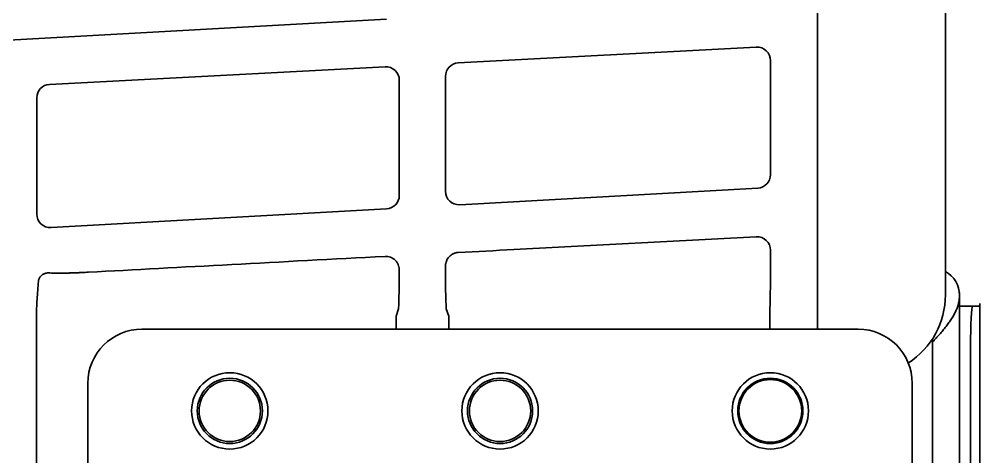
# Model space of a CAD drawing. Extents: x 5987 to 10491, y -672 to 3708.
# Drawn here: x 9163.5 to 9234.6, y 3559.4 to 3591.7 of the extents above; entities that cross this region are included whole.
import ezdxf

# ---------------------------------------------------------------- set-up
doc = ezdxf.new("R2010")
doc.units = 0
doc.header["$LTSCALE"] = 5
doc.layers.add('1', color=7, linetype='CONTINUOUS', true_color=0xffffff)

msp = doc.modelspace()

# ---------------------------------------------------------------- linework, layer by layer
at = {"layer": '1', "color": 7, "linetype": 'Continuous', "lineweight": 35}
for p, q in [((9232.031, 3571.359), (9232.031, 3633.296)), ((9222.563, 3568.826), (9222.563, 3624.576)), ((9190.671, 3591.739), (8906.285, 3575.886)), ((9195.979, 3588.513), (9218.034, 3589.672)), ((9219.087, 3588.673), (9219.087, 3580.248)), ((9165.735, 3586.925), (9190.563, 3588.229)), ((9191.617, 3587.231), (9191.617, 3578.716)), ((9195.033, 3579.017), (9195.033, 3587.516)), ((9164.79, 3577.331), (9164.79, 3585.928)), ((9218.142, 3579.249), (9196.087, 3578.02)), ((9190.671, 3577.718), (9165.843, 3576.334)), ((9200.087, 3574.709), (9218.034, 3575.651)), ((9219.087, 3574.653), (9219.087, 3573.981)), ((9232.033, 3571.359), (9232.031, 3571.359)), ((9233.073, 2751.526), (9233.073, 3571.526)), ((9234.051, 3570.526), (9233.073, 3570.526)), ((9234.57, 3570.526), (9234.051, 3570.526)), ((9234.57, 3570.526), (9234.573, 3570.526)), ((9234.573, 3079.226), (9234.573, 3570.726)), ((9191.377, 3569.795), (9191.555, 3570.33)), ((9195.27, 3569.795), (9195.094, 3570.322)), ((9195.27, 3569.796), (9195.27, 3568.826)), ((9219.026, 3570.286), (9219.026, 3568.826)), ((9164.761, 3569.704), (9164.761, 3518.724)), ((9191.376, 3568.826), (9191.376, 3569.745)), ((9225.573, 3568.826), (9172.572, 3568.826)), ((9231.073, 3568.108), (9231.073, 3527.375)), ((9233.894, 3567.726), (9233.894, 3080.226)), ((9168.573, 3564.827), (9168.573, 3487.826)), ((9229.573, 3487.826), (9229.573, 3564.827))]:
    msp.add_line(p, q, dxfattribs=at)
for centre, radius in [((9179.073, 3562.782), 2.825), ((9199.073, 3562.782), 2.825), ((9219.073, 3562.782), 2.825), ((9179.073, 3562.782), 2.411), ((9179.073, 3562.782), 2.267), ((9199.073, 3562.782), 2.411), ((9199.073, 3562.782), 2.267), ((9219.073, 3562.782), 2.411), ((9219.073, 3562.782), 2.32)]:
    msp.add_circle(centre, radius, dxfattribs=at)
msp.add_arc((9231.073, 3571.326), 2, 0, 61.32367, dxfattribs=at)
for centre, major_axis, ratio, start_param, end_param in [((9218.087, 3588.674), (0.829, -0.56), 0.999069, 0.594221, 2.218099), ((9190.617, 3587.231), (0.829, -0.56), 0.999069, 0.594221, 2.218099), ((9196.033, 3587.515), (0.996, -0.091), 0.99936, 1.71631, 3.232194), ((9165.79, 3585.927), (0.996, -0.091), 0.99936, 1.71631, 3.232194), ((9218.087, 3580.247), (-0.821, -0.571), 0.999112, 1.017308, 2.533193), ((9196.033, 3579.018), (-0.996, -0.089), 0.999321, 6.194725, 7.818603), ((9190.617, 3578.716), (-0.821, -0.571), 0.999112, 1.017308, 2.533193), ((9165.79, 3577.332), (-0.996, -0.089), 0.999321, 6.194725, 7.818603), ((9218.087, 3574.653), (0.829, -0.56), 0.999069, 0.594221, 2.218099), ((9203.673, 3574.703), (-68.448, -3.585), 0.002827, 4.904975, 5.249826), ((9203.673, 3574.703), (-68.448, -3.585), 0.002827, 4.764653, 4.824887), ((9195.098, 3574.017), (0, -3.7), 0.017473, 4.854413, 6.230773), ((9219.023, 3573.981), (0, -3.7), 0.017454, 0.052356, 1.570818), ((9191.552, 3574.025), (0, -3.7), 0.017454, 0.052356, 1.34729), ((9226.025, 3571.374), (4.251, -4.251), 0.997946, 6.0701, 7.067214), ((9234.051, 3567.526), (0, 3), 0.052336, 0, 1.570796), ((9191.377, 3569.745), (0, -0.05), 0.017455, 3.193953, 4.712389), ((9172.573, 3564.826), (2.829, -2.829), 0.999695, 2.356347, 3.926839), ((9172.573, 3564.826), (2.829, -2.829), 0.999695, 2.356347, 3.926839), ((9225.572, 3564.826), (-2.829, -2.829), 0.999695, 2.356347, 3.926839)]:
    msp.add_ellipse(centre, major_axis=major_axis, ratio=ratio, start_param=start_param, end_param=end_param, dxfattribs=at)
for points, knots in [([(9191.615, 3573.205), (9191.615, 3573.239), (9191.613, 3573.273), (9191.608, 3573.324), (9191.606, 3573.341), (9191.601, 3573.375), (9191.598, 3573.391), (9191.581, 3573.474), (9191.561, 3573.539), (9191.521, 3573.631), (9191.506, 3573.662), (9191.481, 3573.707), (9191.473, 3573.721), (9191.455, 3573.75), (9191.427, 3573.793), (9191.396, 3573.833), (9191.352, 3573.885), (9191.328, 3573.909), (9191.254, 3573.979), (9191.201, 3574.021), (9191.13, 3574.065), (9191.115, 3574.074), (9191.085, 3574.09), (9191.07, 3574.098), (9191.024, 3574.121), (9190.993, 3574.134), (9190.899, 3574.169), (9190.833, 3574.186), (9190.732, 3574.202), (9190.698, 3574.205), (9190.63, 3574.208), (9190.597, 3574.208), (9190.562, 3574.206)], [0, 0, 0, 0, 0.0625, 0.0625, 0.09375, 0.09375, 0.125, 0.125, 0.25, 0.25, 0.3125, 0.3125, 0.34375, 0.34375, 0.375, 0.4375, 0.4375, 0.5, 0.5, 0.625, 0.625, 0.65625, 0.65625, 0.6875, 0.6875, 0.75, 0.75, 0.875, 0.875, 0.9375, 0.9375, 1, 1, 1, 1]), ([(9195.034, 3573.494), (9195.034, 3573.525), (9195.035, 3573.557), (9195.041, 3573.621), (9195.046, 3573.652), (9195.064, 3573.745), (9195.081, 3573.805), (9195.116, 3573.893), (9195.129, 3573.922), (9195.158, 3573.978), (9195.174, 3574.006), (9195.224, 3574.085), (9195.263, 3574.135), (9195.351, 3574.227), (9195.398, 3574.269), (9195.463, 3574.315), (9195.476, 3574.324), (9195.502, 3574.341), (9195.543, 3574.366), (9195.612, 3574.403), (9195.671, 3574.426), (9195.715, 3574.442), (9195.73, 3574.447), (9195.761, 3574.456), (9195.776, 3574.46), (9195.853, 3574.48), (9195.915, 3574.489), (9195.979, 3574.492)], [0, 0, 0, 0, 0.0625, 0.0625, 0.125, 0.125, 0.25, 0.25, 0.3125, 0.3125, 0.375, 0.375, 0.5, 0.5, 0.625, 0.625, 0.65625, 0.65625, 0.6875, 0.75, 0.8125, 0.8125, 0.84375, 0.84375, 0.875, 0.875, 1, 1, 1, 1]), ([(9164.908, 3572.356), (9164.91, 3572.379), (9164.913, 3572.402), (9164.922, 3572.448), (9164.933, 3572.492), (9164.949, 3572.535), (9164.968, 3572.577), (9164.978, 3572.598), (9165.013, 3572.659), (9165.039, 3572.696), (9165.085, 3572.747), (9165.101, 3572.763), (9165.126, 3572.786), (9165.135, 3572.793), (9165.152, 3572.808), (9165.161, 3572.815), (9165.206, 3572.849), (9165.245, 3572.873), (9165.305, 3572.903), (9165.326, 3572.913), (9165.367, 3572.929), (9165.388, 3572.937), (9165.451, 3572.957), (9165.493, 3572.966), (9165.558, 3572.977), (9165.58, 3572.98), (9165.623, 3572.984), (9165.645, 3572.986), (9165.666, 3572.986)], [0, 0, 0, 0, 0.0625, 0.0625, 0.125, 0.1875, 0.1875, 0.25, 0.25, 0.375, 0.375, 0.4375, 0.4375, 0.46875, 0.46875, 0.5, 0.5, 0.625, 0.625, 0.6875, 0.6875, 0.75, 0.75, 0.875, 0.875, 0.9375, 0.9375, 1, 1, 1, 1]), ([(9168.623, 3573.034), (9168.461, 3573.025), (9168.3, 3573.017), (9168.1, 3573.008), (9168.061, 3573.006), (9167.981, 3573.003), (9167.863, 3572.998), (9167.748, 3572.994), (9167.521, 3572.985), (9167.374, 3572.981), (9167.197, 3572.976), (9167.161, 3572.976), (9167.092, 3572.974), (9166.988, 3572.972), (9166.889, 3572.97), (9166.791, 3572.969), (9166.759, 3572.968), (9166.697, 3572.967), (9166.604, 3572.967), (9166.516, 3572.966), (9166.347, 3572.966), (9166.242, 3572.967), (9166.096, 3572.969), (9166.05, 3572.97), (9165.983, 3572.971), (9165.961, 3572.972), (9165.919, 3572.973), (9165.898, 3572.974), (9165.799, 3572.978), (9165.728, 3572.982), (9165.668, 3572.986)], [0, 0, 0, 0, 0.125, 0.125, 0.15625, 0.15625, 0.1875, 0.25, 0.25, 0.375, 0.375, 0.40625, 0.40625, 0.4375, 0.5, 0.5, 0.53125, 0.53125, 0.5625, 0.625, 0.625, 0.75, 0.75, 0.8125, 0.8125, 0.84375, 0.84375, 0.875, 0.875, 1, 1, 1, 1]), ([(9164.761, 3569.704), (9164.761, 3569.925), (9164.766, 3570.146), (9164.785, 3570.588), (9164.798, 3570.809), (9164.827, 3571.251), (9164.844, 3571.472), (9164.877, 3571.914), (9164.893, 3572.134), (9164.908, 3572.356)], [0, 0, 0, 0, 0.25, 0.25, 0.5, 0.5, 0.75, 0.75, 1, 1, 1, 1])]:
    msp.add_open_spline(points, degree=3, knots=knots, dxfattribs=at)
msp.add_open_spline([(9233.073, 3571.326), (9233.073, 3571.23), (9233.062, 3571.038), (9233.01, 3570.749), (9232.926, 3570.459), (9232.81, 3570.171), (9232.665, 3569.884), (9232.491, 3569.594), (9232.293, 3569.305), (9232.076, 3569.017), (9231.841, 3568.729), (9231.592, 3568.439), (9231.334, 3568.15), (9231.16, 3567.958), (9231.073, 3567.862)], degree=3, dxfattribs=at)

doc.saveas('drawing.dxf')
